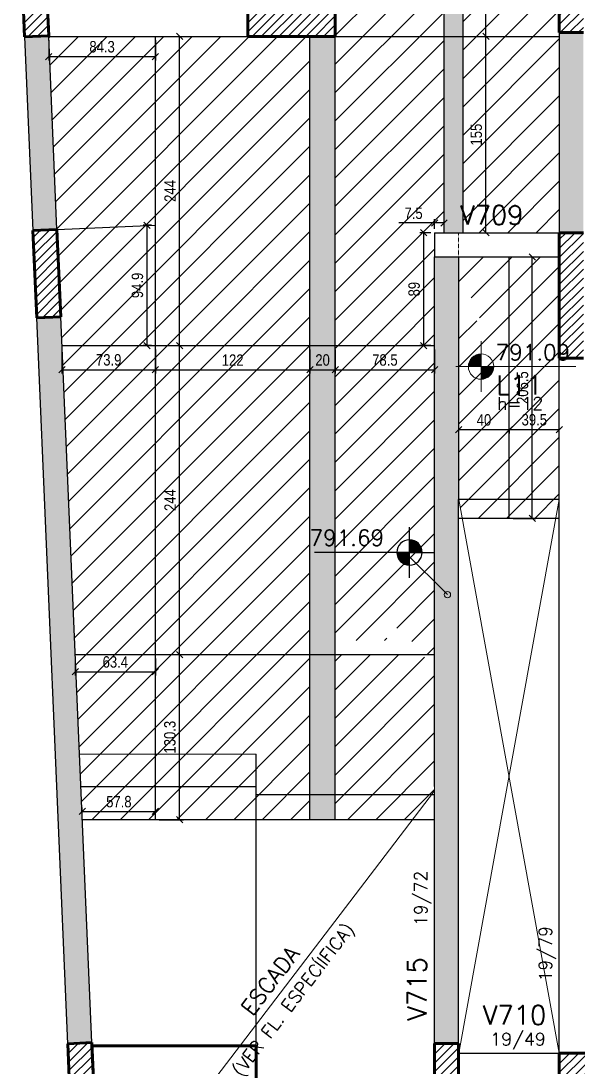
# Model space of a CAD drawing. Extents: x 8513 to 14085, y 7177 to 10799.
# Drawn here: x 9530 to 9970, y 8408 to 9234 of the extents above; entities that cross this region are included whole.
import ezdxf

# ---------------------------------------------------------------- set-up
doc = ezdxf.new("R2010")
doc.units = 0
doc.linetypes.add('FA_Tracejado', pattern=[0.25, 0.15, -0.1])
for name, color, linetype in [('COTA', 241, 'Continuous'), ('Painéis', 200, 'Continuous'), ('Vázio', 240, 'Continuous')]:
    doc.layers.add(name, color=color, linetype=linetype)
for name, color, linetype, lineweight in [('EST-LAJE', 7, 'Continuous', 30), ('EST-LAJE-CUT', 7, 'Continuous', 60), ('EST-LAJE-TEXT', 7, 'Continuous', 9), ('EST-PILAR', 7, 'Continuous', 9), ('EST-PILAR-CUT', 7, 'Continuous', 60), ('EST-SIMB-Spot Elevations', 7, 'Continuous', 9), ('EST-TEXT', 7, 'Continuous', 9), ('EST-VIGA', 7, 'Continuous', 30), ('EST-VIGA-TEXT', 7, 'Continuous', 9), ('Hachura', 253, 'Continuous', 9), ('REAPROVEITAMENTO', 7, 'Continuous', 9)]:
    doc.layers.add(name, color=color, linetype=linetype, lineweight=lineweight)
doc.layers.add('EST-LINHA', color=7, linetype='Continuous', lineweight=9, true_color=0x008000)
doc.styles.add('COTA TECNICA-50', font='techl___.ttf', dxfattribs={"height": 9})
doc.styles.add('RomanS_IV50', font='romans_IV50.ttf', dxfattribs={"height": 11.25})
doc.styles.add('RomanS_IV50_B', font='', dxfattribs={"height": 18.75})
doc.styles.add('RomanS_IV50_B_1', font='', dxfattribs={"height": 22.5})
doc.styles.add('RomanS_IV50_B_2', font='', dxfattribs={"height": 15})
doc.styles.get('RomanS_IV50_B').set_extended_font_data('RomanS_IV50', bold=True)
doc.styles.get('RomanS_IV50_B_1').set_extended_font_data('RomanS_IV50', bold=True)
doc.styles.get('RomanS_IV50_B_2').set_extended_font_data('RomanS_IV50', bold=True)
doc.dimstyles.new('PAINEL', dxfattribs={"dimtxt": 9, "dimasz": 5, "dimexe": 3, "dimexo": 3, "dimgap": 3, "dimtad": 1, "dimdec": 1, "dimzin": 12, "dimdsep": 46, "dimtxsty": 'COTA TECNICA-50', "dimblk": 'OBLIQUE', "dimcen": 0, "dimclrd": 4, "dimclre": 4, "dimclrt": 1, "dimadec": 1, "dimazin": 3, "dimtfac": 1, "dimtdec": 1, "dimtmove": 0, "dimatfit": 3, "dimldrblk": 'OBLIQUE', "dimfxl": 1, "dimtolj": 1, "dimtzin": 12, "dimarcsym": 0})
pattern_1 = [(45, (9955.3147, 9146.5247), (-3.535534, 3.535534), [])]
pattern_2 = [(45, (101.663, -162.136), (-11.22532, 11.22532), [])]

# ---------------------------------------------------------------- blocks, each defined once
blk = doc.blocks.new('Floors 22 - Floors 2-3291391-6º PAVIMENTO')
at = {"layer": 'EST-LAJE', "lineweight": 30}
for p, q in [((-239.5, -721.42), (-239.5, -491.2)), ((-369.25, -718.81), (-374.54, -595.42))]:
    blk.add_line(p, q, dxfattribs=at)
at = {"layer": 'EST-LAJE-CUT', "lineweight": 60}
for p, q in [((-366.58, -781.02), (-369.14, -721.42)), ((-369.14, -721.42), (-239.5, -721.42)), ((-239.5, -721.42), (-239.5, -781.02))]:
    blk.add_line(p, q, dxfattribs=at)
at = {"layer": 'EST-LINHA'}
blk.add_line((-379.01, -491.2), (-239.5, -491.2), dxfattribs=at)
blk = doc.blocks.new('Floors 5 - Floors 1-2877140-6º PAVIMENTO')
at = {"layer": 'EST-LAJE', "lineweight": 30}
blk.add_line((-239.5, -522.8), (-98.5, -522.8), dxfattribs=at)
at = {"layer": 'EST-LAJE', "linetype": 'FA_Tracejado', "lineweight": 20}
blk.add_line((-98.5, -777.91), (-239.5, -777.91), dxfattribs=at)
at = {"layer": 'EST-LINHA'}
for p, q in [((-98.5, -516.5), (-98.5, -519.28)), ((-98.5, -519.28), (-98.5, -522.8))]:
    blk.add_line(p, q, dxfattribs=at)
blk = doc.blocks.new('FA_Floor_TAG_SURVEY_R01 - NIV_TIT_H_TXT1__TXT2-2303193-6º PAVIMENTO')
at = {"layer": 'EST-LAJE-TEXT'}
h = blk.add_hatch(color=256, dxfattribs=at)
edge = h.paths.add_edge_path(flags=0)
edge.add_line((-0.28, 0.405), (-0.48, 0.405))
edge.add_arc((-0.28, 0.405), 0.2, 90, 180, ccw=False)
edge.add_line((-0.28, 0.605), (-0.28, 0.405))
h = blk.add_hatch(color=256, dxfattribs=at)
edge = h.paths.add_edge_path(flags=0)
edge.add_line((-0.28, 0.405), (-0.08, 0.405))
edge.add_arc((-0.28, 0.405), 0.2, -90, 0, ccw=False)
edge.add_line((-0.28, 0.205), (-0.28, 0.405))
for p, q in [((-0.28, 0.005), (-0.28, 0.805)), ((-0.28, 0.405), (-0.68, 0.405)), ((-0.28, 0.405), (1.22, 0.405))]:
    blk.add_line(p, q, dxfattribs=at)
blk.add_circle((-0.28, 0.405), 0.2, dxfattribs=at)
blk = doc.blocks.new('Spot Elevations - Nivel_Planta-2363176-6º PAVIMENTO')
at = {"layer": 'EST-SIMB-Spot Elevations'}
h = blk.add_hatch(color=256, dxfattribs=at)
edge = h.paths.add_edge_path(flags=0)
edge.add_line((0, 0), (-0.2, 0))
edge.add_arc((0, 0), 0.2, 90, 180, ccw=False)
edge.add_line((0, 0.2), (0, 0))
h = blk.add_hatch(color=256, dxfattribs=at)
edge = h.paths.add_edge_path(flags=0)
edge.add_line((0, 0), (0.2, 0))
edge.add_arc((0, 0), 0.2, 270, 360, ccw=False)
edge.add_line((0, -0.2), (0, 0))
at = {"layer": 'EST-SIMB-Spot Elevations', "lineweight": 30}
for p, q in [((0, -0.4), (0, 0.4)), ((0, 0), (-0.4, 0)), ((0, 0), (1.5, 0))]:
    blk.add_line(p, q, dxfattribs=at)
at = {"layer": 'EST-SIMB-Spot Elevations'}
for p, q in [((0, -0.2), (0, 0.2)), ((0, -0.15), (0, 0.15))]:
    blk.add_line(p, q, dxfattribs=at)
at = {"layer": 'EST-SIMB-Spot Elevations', "lineweight": 30}
blk.add_circle((0, 0), 0.2, dxfattribs=at)
blk = doc.blocks.new('_Oblique')
at = {"color": 0, "linetype": 'ByBlock', "lineweight": -2}
blk.add_line((-0.5, -0.5), (0.5, 0.5), dxfattribs=at)
blk = doc.blocks.new('*D599')
at = {"layer": 'COTA', "color": 4, "lineweight": -2, "transparency": 16777216}
for p, q in [((9552, 9219.02), (9552, 9203.12)), ((9636.31, 9219.02), (9636.31, 9203.12)), ((9552, 9206.12), (9636.31, 9206.12))]:
    blk.add_line(p, q, dxfattribs=at)
at = {"layer": 'Defpoints', "color": 0, "transparency": 16777216}
for p in [(9552, 9222.02), (9636.31, 9222.02), (9636.31, 9206.12)]:
    blk.add_point(p, dxfattribs=at)
at = {"layer": 'COTA', "color": 4, "lineweight": -2, "transparency": 16777216, "xscale": 5, "yscale": 5, "zscale": 5, "rotation": 180}
blk.add_blockref('_Oblique', (9552, 9206.12), dxfattribs=at)
at = {"layer": 'COTA', "color": 4, "lineweight": -2, "transparency": 16777216, "xscale": 5, "yscale": 5, "zscale": 5}
blk.add_blockref('_Oblique', (9636.31, 9206.12), dxfattribs=at)
at = {"layer": 'COTA', "color": 1, "transparency": 16777216, "insert": (9594.16, 9213.84), "char_height": 9, "attachment_point": 5, "style": 'COTA TECNICA-50'}
blk.add_mtext('\\A1;84.3', dxfattribs=at)
blk = doc.blocks.new('*D600')
at = {"layer": 'COTA', "color": 4, "lineweight": -2, "transparency": 16777216}
for p, q in [((9639.31, 8734.02), (9658.43, 8734.02)), ((9655.43, 8603.72), (9655.43, 8734.02)), ((9639.31, 8603.72), (9658.43, 8603.72))]:
    blk.add_line(p, q, dxfattribs=at)
at = {"layer": 'Defpoints', "color": 0, "transparency": 16777216}
for p in [(9636.31, 8734.02), (9655.43, 8734.02), (9636.31, 8603.72)]:
    blk.add_point(p, dxfattribs=at)
at = {"layer": 'COTA', "color": 4, "lineweight": -2, "transparency": 16777216, "xscale": 5, "yscale": 5, "zscale": 5}
for p, rotation in [((9655.43, 8734.02), 90), ((9655.43, 8603.72), 270)]:
    blk.add_blockref('_Oblique', p, dxfattribs=dict(at, rotation=rotation))
at = {"layer": 'COTA', "color": 1, "transparency": 16777216, "insert": (9647.73, 8668.87), "char_height": 9, "attachment_point": 5, "rotation": 90, "style": 'COTA TECNICA-50'}
blk.add_mtext('\\A1;130.3', dxfattribs=at)
blk = doc.blocks.new('*D601')
at = {"layer": 'COTA', "color": 4, "lineweight": -2, "transparency": 16777216}
for p, q in [((9639.31, 8978.02), (9658.43, 8978.02)), ((9655.43, 8734.02), (9655.43, 8978.02)), ((9622.99, 8734.02), (9658.43, 8734.02))]:
    blk.add_line(p, q, dxfattribs=at)
at = {"layer": 'Defpoints', "color": 0, "transparency": 16777216}
for p in [(9636.31, 8978.02), (9655.43, 8978.02), (9619.99, 8734.02)]:
    blk.add_point(p, dxfattribs=at)
at = {"layer": 'COTA', "color": 4, "lineweight": -2, "transparency": 16777216, "xscale": 5, "yscale": 5, "zscale": 5}
for p, rotation in [((9655.43, 8978.02), 90), ((9655.43, 8734.02), 270)]:
    blk.add_blockref('_Oblique', p, dxfattribs=dict(at, rotation=rotation))
at = {"layer": 'COTA', "color": 1, "transparency": 16777216, "insert": (9647.86, 8856.02), "char_height": 9, "attachment_point": 5, "rotation": 90, "style": 'COTA TECNICA-50'}
blk.add_mtext('\\A1;244', dxfattribs=at)
blk = doc.blocks.new('*D602')
at = {"layer": 'COTA', "color": 4, "lineweight": -2, "transparency": 16777216}
for p, q in [((9639.31, 9222.02), (9658.43, 9222.02)), ((9655.43, 8978.02), (9655.43, 9222.02)), ((9639.31, 8978.02), (9658.43, 8978.02))]:
    blk.add_line(p, q, dxfattribs=at)
at = {"layer": 'Defpoints', "color": 0, "transparency": 16777216}
for p in [(9636.31, 9222.02), (9655.43, 9222.02), (9636.31, 8978.02)]:
    blk.add_point(p, dxfattribs=at)
at = {"layer": 'COTA', "color": 4, "lineweight": -2, "transparency": 16777216, "xscale": 5, "yscale": 5, "zscale": 5}
for p, rotation in [((9655.43, 9222.02), 90), ((9655.43, 8978.02), 270)]:
    blk.add_blockref('_Oblique', p, dxfattribs=dict(at, rotation=rotation))
at = {"layer": 'COTA', "color": 1, "transparency": 16777216, "insert": (9647.86, 9100.02), "char_height": 9, "attachment_point": 5, "rotation": 90, "style": 'COTA TECNICA-50'}
blk.add_mtext('\\A1;244', dxfattribs=at)
blk = doc.blocks.new('*D603')
at = {"layer": 'COTA', "color": 4, "lineweight": -2, "transparency": 16777216}
for p, q in [((9562.46, 8975.02), (9562.46, 8955.95)), ((9636.31, 8975.02), (9636.31, 8955.95)), ((9562.46, 8958.95), (9636.31, 8958.95))]:
    blk.add_line(p, q, dxfattribs=at)
at = {"layer": 'Defpoints', "color": 0, "transparency": 16777216}
for p in [(9562.46, 8978.02), (9636.31, 8978.02), (9636.31, 8958.95)]:
    blk.add_point(p, dxfattribs=at)
at = {"layer": 'COTA', "color": 4, "lineweight": -2, "transparency": 16777216, "xscale": 5, "yscale": 5, "zscale": 5, "rotation": 180}
blk.add_blockref('_Oblique', (9562.46, 8958.95), dxfattribs=at)
at = {"layer": 'COTA', "color": 4, "lineweight": -2, "transparency": 16777216, "xscale": 5, "yscale": 5, "zscale": 5}
blk.add_blockref('_Oblique', (9636.31, 8958.95), dxfattribs=at)
at = {"layer": 'COTA', "color": 1, "transparency": 16777216, "insert": (9599.39, 8966.68), "char_height": 9, "attachment_point": 5, "style": 'COTA TECNICA-50'}
blk.add_mtext('\\A1;73.9', dxfattribs=at)
blk = doc.blocks.new('*D604')
at = {"layer": 'COTA', "color": 4, "lineweight": -2, "transparency": 16777216}
for p, q in [((9636.31, 8975.02), (9636.31, 8955.95)), ((9758.31, 8975.02), (9758.31, 8955.95)), ((9636.31, 8958.95), (9758.31, 8958.95))]:
    blk.add_line(p, q, dxfattribs=at)
at = {"layer": 'Defpoints', "color": 0, "transparency": 16777216}
for p in [(9636.31, 8978.02), (9758.31, 8978.02), (9758.31, 8958.95)]:
    blk.add_point(p, dxfattribs=at)
at = {"layer": 'COTA', "color": 4, "lineweight": -2, "transparency": 16777216, "xscale": 5, "yscale": 5, "zscale": 5, "rotation": 180}
blk.add_blockref('_Oblique', (9636.31, 8958.95), dxfattribs=at)
at = {"layer": 'COTA', "color": 4, "lineweight": -2, "transparency": 16777216, "xscale": 5, "yscale": 5, "zscale": 5}
blk.add_blockref('_Oblique', (9758.31, 8958.95), dxfattribs=at)
at = {"layer": 'COTA', "color": 1, "transparency": 16777216, "insert": (9697.31, 8966.51), "char_height": 9, "attachment_point": 5, "style": 'COTA TECNICA-50'}
blk.add_mtext('\\A1;122', dxfattribs=at)
blk = doc.blocks.new('*D605')
at = {"layer": 'COTA', "color": 4, "lineweight": -2, "transparency": 16777216}
for p, q in [((9778.31, 8975.02), (9778.31, 8955.95)), ((9856.81, 8975.02), (9856.81, 8955.95)), ((9778.31, 8958.95), (9856.81, 8958.95))]:
    blk.add_line(p, q, dxfattribs=at)
at = {"layer": 'Defpoints', "color": 0, "transparency": 16777216}
for p in [(9778.31, 8978.02), (9856.81, 8978.02), (9856.81, 8958.95)]:
    blk.add_point(p, dxfattribs=at)
at = {"layer": 'COTA', "color": 4, "lineweight": -2, "transparency": 16777216, "xscale": 5, "yscale": 5, "zscale": 5, "rotation": 180}
blk.add_blockref('_Oblique', (9778.31, 8958.95), dxfattribs=at)
at = {"layer": 'COTA', "color": 4, "lineweight": -2, "transparency": 16777216, "xscale": 5, "yscale": 5, "zscale": 5}
blk.add_blockref('_Oblique', (9856.81, 8958.95), dxfattribs=at)
at = {"layer": 'COTA', "color": 1, "transparency": 16777216, "insert": (9817.56, 8966.57), "char_height": 9, "attachment_point": 5, "style": 'COTA TECNICA-50'}
blk.add_mtext('\\A1;78.5', dxfattribs=at)
blk = doc.blocks.new('*D606')
at = {"layer": 'COTA', "color": 4, "lineweight": -2, "transparency": 16777216}
for p, q in [((9882.31, 9222.02), (9900.34, 9222.02)), ((9897.34, 9067.02), (9897.34, 9222.02)), ((9882.31, 9067.02), (9900.34, 9067.02))]:
    blk.add_line(p, q, dxfattribs=at)
at = {"layer": 'Defpoints', "color": 0, "transparency": 16777216}
for p in [(9879.31, 9222.02), (9897.34, 9222.02), (9879.31, 9067.02)]:
    blk.add_point(p, dxfattribs=at)
at = {"layer": 'COTA', "color": 4, "lineweight": -2, "transparency": 16777216, "xscale": 5, "yscale": 5, "zscale": 5}
for p, rotation in [((9897.34, 9222.02), 90), ((9897.34, 9067.02), 270)]:
    blk.add_blockref('_Oblique', p, dxfattribs=dict(at, rotation=rotation))
at = {"layer": 'COTA', "color": 1, "transparency": 16777216, "insert": (9889.74, 9144.52), "char_height": 9, "attachment_point": 5, "rotation": 90, "style": 'COTA TECNICA-50'}
blk.add_mtext('\\A1;155', dxfattribs=at)
blk = doc.blocks.new('*D607')
at = {"layer": 'COTA', "color": 4, "lineweight": -2, "transparency": 16777216}
for p, q in [((9897.34, 9222.02), (9897.34, 9438.02)), ((9882.31, 9222.02), (9900.34, 9222.02))]:
    blk.add_line(p, q, dxfattribs=at)
at = {"layer": 'Defpoints', "color": 0, "transparency": 16777216}
for p in [(9897.34, 9438.02), (9897.34, 9438.02), (9879.31, 9222.02)]:
    blk.add_point(p, dxfattribs=at)
at = {"layer": 'COTA', "color": 4, "lineweight": -2, "transparency": 16777216, "xscale": 5, "yscale": 5, "zscale": 5}
for p, rotation in [((9897.34, 9438.02), 90), ((9897.34, 9222.02), 270)]:
    blk.add_blockref('_Oblique', p, dxfattribs=dict(at, rotation=rotation))
at = {"layer": 'COTA', "color": 1, "transparency": 16777216, "insert": (9889.75, 9330.02), "char_height": 9, "attachment_point": 5, "rotation": 90, "style": 'COTA TECNICA-50'}
blk.add_mtext('\\A1;216', dxfattribs=at)
blk = doc.blocks.new('*D608')
at = {"layer": 'COTA', "color": 4, "lineweight": -2, "transparency": 16777216}
for p, q in [((9633.31, 9072.95), (9626.68, 9072.95)), ((9629.68, 8978.02), (9629.68, 9072.95)), ((9633.31, 8978.02), (9626.68, 8978.02))]:
    blk.add_line(p, q, dxfattribs=at)
at = {"layer": 'Defpoints', "color": 0, "transparency": 16777216}
for p in [(9629.68, 9072.95), (9636.31, 9072.95), (9636.31, 8978.02)]:
    blk.add_point(p, dxfattribs=at)
at = {"layer": 'COTA', "color": 4, "lineweight": -2, "transparency": 16777216, "xscale": 5, "yscale": 5, "zscale": 5}
for p, rotation in [((9629.68, 9072.95), 90), ((9629.68, 8978.02), 270)]:
    blk.add_blockref('_Oblique', p, dxfattribs=dict(at, rotation=rotation))
at = {"layer": 'COTA', "color": 1, "transparency": 16777216, "insert": (9622.09, 9025.49), "char_height": 9, "attachment_point": 5, "rotation": 90, "style": 'COTA TECNICA-50'}
blk.add_mtext('\\A1;94.9', dxfattribs=at)
blk = doc.blocks.new('*D612')
at = {"layer": 'COTA', "color": 4, "lineweight": -2, "transparency": 16777216}
for p, q in [((9572.93, 8731.02), (9572.93, 8717.5)), ((9636.31, 8731.02), (9636.31, 8717.5)), ((9572.93, 8720.5), (9636.31, 8720.5))]:
    blk.add_line(p, q, dxfattribs=at)
at = {"layer": 'Defpoints', "color": 0, "transparency": 16777216}
for p in [(9572.93, 8734.02), (9636.31, 8734.02), (9636.31, 8720.5)]:
    blk.add_point(p, dxfattribs=at)
at = {"layer": 'COTA', "color": 4, "lineweight": -2, "transparency": 16777216, "xscale": 5, "yscale": 5, "zscale": 5, "rotation": 180}
blk.add_blockref('_Oblique', (9572.93, 8720.5), dxfattribs=at)
at = {"layer": 'COTA', "color": 4, "lineweight": -2, "transparency": 16777216, "xscale": 5, "yscale": 5, "zscale": 5}
blk.add_blockref('_Oblique', (9636.31, 8720.5), dxfattribs=at)
at = {"layer": 'COTA', "color": 1, "transparency": 16777216, "insert": (9604.62, 8728.2), "char_height": 9, "attachment_point": 5, "style": 'COTA TECNICA-50'}
blk.add_mtext('\\A1;63.4', dxfattribs=at)
blk = doc.blocks.new('*D613')
at = {"layer": 'COTA', "color": 4, "lineweight": -2, "transparency": 16777216}
for p, q in [((9578.52, 8606.72), (9578.52, 8613.29)), ((9578.52, 8610.29), (9636.31, 8610.29)), ((9636.31, 8606.72), (9636.31, 8613.29))]:
    blk.add_line(p, q, dxfattribs=at)
at = {"layer": 'Defpoints', "color": 0, "transparency": 16777216}
for p in [(9636.31, 8610.29), (9578.52, 8603.72), (9636.31, 8603.72)]:
    blk.add_point(p, dxfattribs=at)
at = {"layer": 'COTA', "color": 4, "lineweight": -2, "transparency": 16777216, "xscale": 5, "yscale": 5, "zscale": 5, "rotation": 180}
blk.add_blockref('_Oblique', (9578.52, 8610.29), dxfattribs=at)
at = {"layer": 'COTA', "color": 4, "lineweight": -2, "transparency": 16777216, "xscale": 5, "yscale": 5, "zscale": 5}
blk.add_blockref('_Oblique', (9636.31, 8610.29), dxfattribs=at)
at = {"layer": 'COTA', "color": 1, "transparency": 16777216, "insert": (9607.42, 8617.91), "char_height": 9, "attachment_point": 5, "style": 'COTA TECNICA-50'}
blk.add_mtext('\\A1;57.8', dxfattribs=at)
blk = doc.blocks.new('*D614')
at = {"layer": 'COTA', "color": 4, "lineweight": -2, "transparency": 16777216}
for p, q in [((9856.81, 9070.02), (9856.81, 9077.78)), ((9864.31, 9070.02), (9864.31, 9077.78)), ((9856.81, 9074.78), (9828.58, 9074.78)), ((9864.31, 9074.78), (9856.81, 9074.78))]:
    blk.add_line(p, q, dxfattribs=at)
at = {"layer": 'Defpoints', "color": 0, "transparency": 16777216}
for p in [(9856.81, 9074.78), (9856.81, 9067.02), (9864.31, 9067.02)]:
    blk.add_point(p, dxfattribs=at)
at = {"layer": 'COTA', "color": 4, "lineweight": -2, "transparency": 16777216, "xscale": 5, "yscale": 5, "zscale": 5, "rotation": 180}
blk.add_blockref('_Oblique', (9856.81, 9074.78), dxfattribs=at)
at = {"layer": 'COTA', "color": 4, "lineweight": -2, "transparency": 16777216, "xscale": 5, "yscale": 5, "zscale": 5}
blk.add_blockref('_Oblique', (9864.31, 9074.78), dxfattribs=at)
at = {"layer": 'COTA', "color": 1, "transparency": 16777216, "insert": (9840.2, 9082.38), "char_height": 9, "attachment_point": 5, "style": 'COTA TECNICA-50'}
blk.add_mtext('\\A1;7.5', dxfattribs=at)
blk = doc.blocks.new('*D615')
at = {"layer": 'COTA', "color": 4, "lineweight": -2, "transparency": 16777216}
for p, q in [((9853.81, 9067.02), (9845.25, 9067.02)), ((9848.25, 8978.02), (9848.25, 9067.02)), ((9853.81, 8978.02), (9845.25, 8978.02))]:
    blk.add_line(p, q, dxfattribs=at)
at = {"layer": 'Defpoints', "color": 0, "transparency": 16777216}
for p in [(9848.25, 9067.02), (9856.81, 9067.02), (9856.81, 8978.02)]:
    blk.add_point(p, dxfattribs=at)
at = {"layer": 'COTA', "color": 4, "lineweight": -2, "transparency": 16777216, "xscale": 5, "yscale": 5, "zscale": 5}
for p, rotation in [((9848.25, 9067.02), 90), ((9848.25, 8978.02), 270)]:
    blk.add_blockref('_Oblique', p, dxfattribs=dict(at, rotation=rotation))
at = {"layer": 'COTA', "color": 1, "transparency": 16777216, "insert": (9840.66, 9022.52), "char_height": 9, "attachment_point": 5, "rotation": 90, "style": 'COTA TECNICA-50'}
blk.add_mtext('\\A1;89', dxfattribs=at)
blk = doc.blocks.new('*D616')
at = {"layer": 'COTA', "color": 4, "lineweight": -2, "transparency": 16777216}
for p, q in [((9758.31, 8975.02), (9758.31, 8955.95)), ((9778.31, 8975.02), (9778.31, 8955.95)), ((9758.31, 8958.95), (9778.31, 8958.95))]:
    blk.add_line(p, q, dxfattribs=at)
at = {"layer": 'Defpoints', "color": 0, "transparency": 16777216}
for p in [(9758.31, 8978.02), (9778.31, 8978.02), (9778.31, 8958.95)]:
    blk.add_point(p, dxfattribs=at)
at = {"layer": 'COTA', "color": 4, "lineweight": -2, "transparency": 16777216, "xscale": 5, "yscale": 5, "zscale": 5, "rotation": 180}
blk.add_blockref('_Oblique', (9758.31, 8958.95), dxfattribs=at)
at = {"layer": 'COTA', "color": 4, "lineweight": -2, "transparency": 16777216, "xscale": 5, "yscale": 5, "zscale": 5}
blk.add_blockref('_Oblique', (9778.31, 8958.95), dxfattribs=at)
at = {"layer": 'COTA', "color": 1, "transparency": 16777216, "insert": (9768.31, 8966.55), "char_height": 9, "attachment_point": 5, "style": 'COTA TECNICA-50'}
blk.add_mtext('\\A1;20', dxfattribs=at)
blk = doc.blocks.new('*D618')
at = {"layer": 'COTA', "color": 4, "lineweight": -2, "transparency": 16777216}
for p, q in [((9918.81, 9048.02), (9936.88, 9048.02)), ((9933.88, 8841.52), (9933.88, 9048.02)), ((9918.81, 8841.52), (9936.88, 8841.52))]:
    blk.add_line(p, q, dxfattribs=at)
at = {"layer": 'Defpoints', "color": 0, "transparency": 16777216}
for p in [(9915.81, 9048.02), (9933.88, 9048.02), (9915.81, 8841.52)]:
    blk.add_point(p, dxfattribs=at)
at = {"layer": 'COTA', "color": 4, "lineweight": -2, "transparency": 16777216, "xscale": 5, "yscale": 5, "zscale": 5}
for p, rotation in [((9933.88, 9048.02), 90), ((9933.88, 8841.52), 270)]:
    blk.add_blockref('_Oblique', p, dxfattribs=dict(at, rotation=rotation))
at = {"layer": 'COTA', "color": 1, "transparency": 16777216, "insert": (9926.28, 8944.77), "char_height": 9, "attachment_point": 5, "rotation": 90, "style": 'COTA TECNICA-50'}
blk.add_mtext('\\A1;206.5', dxfattribs=at)
blk = doc.blocks.new('*D617')
at = {"layer": 'COTA', "color": 4, "lineweight": -2, "transparency": 16777216}
for p, q in [((9875.81, 8911.68), (9915.81, 8911.68)), ((9875.81, 8911.24), (9875.81, 8908.68)), ((9915.81, 8911.24), (9915.81, 8908.68))]:
    blk.add_line(p, q, dxfattribs=at)
at = {"layer": 'Defpoints', "color": 0, "transparency": 16777216}
for p in [(9875.81, 8914.24), (9915.81, 8914.24), (9915.81, 8911.68)]:
    blk.add_point(p, dxfattribs=at)
at = {"layer": 'COTA', "color": 4, "lineweight": -2, "transparency": 16777216, "xscale": 5, "yscale": 5, "zscale": 5, "rotation": 180}
blk.add_blockref('_Oblique', (9875.81, 8911.68), dxfattribs=at)
at = {"layer": 'COTA', "color": 4, "lineweight": -2, "transparency": 16777216, "xscale": 5, "yscale": 5, "zscale": 5}
blk.add_blockref('_Oblique', (9915.81, 8911.68), dxfattribs=at)
at = {"layer": 'COTA', "color": 1, "transparency": 16777216, "insert": (9895.81, 8919.27), "char_height": 9, "attachment_point": 5, "style": 'COTA TECNICA-50'}
blk.add_mtext('\\A1;40', dxfattribs=at)
blk = doc.blocks.new('*D619')
at = {"layer": 'COTA', "color": 4, "lineweight": -2, "transparency": 16777216}
for p, q in [((9915.81, 8911.68), (9955.31, 8911.68)), ((9915.81, 8911.24), (9915.81, 8908.68))]:
    blk.add_line(p, q, dxfattribs=at)
at = {"layer": 'Defpoints', "color": 0, "transparency": 16777216}
for p in [(9915.81, 8914.24), (9955.31, 8911.68), (9955.31, 8911.68)]:
    blk.add_point(p, dxfattribs=at)
at = {"layer": 'COTA', "color": 4, "lineweight": -2, "transparency": 16777216, "xscale": 5, "yscale": 5, "zscale": 5, "rotation": 180}
blk.add_blockref('_Oblique', (9915.81, 8911.68), dxfattribs=at)
at = {"layer": 'COTA', "color": 4, "lineweight": -2, "transparency": 16777216, "xscale": 5, "yscale": 5, "zscale": 5}
blk.add_blockref('_Oblique', (9955.31, 8911.68), dxfattribs=at)
at = {"layer": 'COTA', "color": 1, "transparency": 16777216, "insert": (9935.56, 8919.4), "char_height": 9, "attachment_point": 5, "style": 'COTA TECNICA-50'}
blk.add_mtext('\\A1;39.5', dxfattribs=at)

msp = doc.modelspace()

# ---------------------------------------------------------------- hatches: boundary and pattern name
at = {"layer": 'EST-PILAR'}
h = msp.add_hatch(dxfattribs=at)
h.set_pattern_fill('FP_1', color=5, style=0, pattern_type=2)
h.set_pattern_definition(pattern_1)
h.paths.add_polyline_path([(9974.31, 9225.02), (9974.31, 9324.02), (9955.31, 9324.02), (9955.31, 9225.02)], flags=0)
h = msp.add_hatch(dxfattribs=at)
h.set_pattern_fill('FP_1', color=5, style=0, pattern_type=2)
h.set_pattern_definition(pattern_1)
h.paths.add_polyline_path([(9533, 9221.67), (9551.98, 9222.48), (9549.02, 9291.42), (9530.04, 9290.6)], flags=0)
h = msp.add_hatch(dxfattribs=at)
h.set_pattern_fill('FP_1', color=5, style=0, pattern_type=2)
h.set_pattern_definition(pattern_1)
h.paths.add_polyline_path([(9778.31, 9222.02), (9778.31, 9241.02), (9709.31, 9241.02), (9709.31, 9222.02)], flags=0)
h = msp.add_hatch(dxfattribs=at)
h.set_pattern_fill('FP_1', color=5, style=0, pattern_type=2)
h.set_pattern_definition(pattern_1)
h.paths.add_polyline_path([(9542.51, 8999.87), (9561.49, 9000.68), (9558.54, 9069.62), (9539.55, 9068.81)], flags=0)
h = msp.add_hatch(dxfattribs=at)
h.set_pattern_fill('FP_1', color=5, style=0, pattern_type=2)
h.set_pattern_definition(pattern_1)
h.paths.add_polyline_path([(9974.31, 8968.02), (9974.31, 9067.02), (9955.31, 9067.02), (9955.31, 8968.02)], flags=0)
h = msp.add_hatch(dxfattribs=at)
h.set_pattern_fill('FP_1', color=5, style=0, pattern_type=2)
h.set_pattern_definition(pattern_1)
h.paths.add_polyline_path([(9570.04, 8357.96), (9589.02, 8358.77), (9586.07, 8427.71), (9567.08, 8426.9)], flags=0)
h = msp.add_hatch(dxfattribs=at)
h.set_pattern_fill('FP_1', color=5, style=0, pattern_type=2)
h.set_pattern_definition(pattern_1)
h.paths.add_polyline_path([(9856.81, 8358.02), (9875.81, 8358.02), (9875.81, 8427.02), (9856.81, 8427.02), (9856.81, 8365.5)], flags=0)
h = msp.add_hatch(dxfattribs=at)
h.set_pattern_fill('FP_1', color=5, style=0, pattern_type=2)
h.set_pattern_definition(pattern_1)
h.paths.add_polyline_path([(9989.31, 8365.52), (9989.31, 8419.52), (9955.31, 8419.52), (9955.31, 8365.52)], flags=0)
at = {"layer": 'EST-VIGA', "true_color": 0xe1e1e1}
for points in [[(9539.55, 9068.81), (9558.54, 9069.62), (9551.98, 9222.02), (9551.19, 9222.02), (9551.19, 9222.45), (9533, 9221.67), (9537, 9128.37)], [(9856.81, 8427.02), (9875.81, 8427.02), (9875.81, 9048.02), (9856.81, 9048.02), (9856.81, 8623.72)], [(9567.08, 8426.9), (9586.07, 8427.71), (9561.49, 9000.68), (9542.51, 8999.87), (9567.05, 8427.71)]]:
    msp.add_hatch(color=254, dxfattribs=at).paths.add_polyline_path(points, flags=0)
at = {"layer": 'Hachura'}
h = msp.add_hatch(color=256, dxfattribs=at)
h.dxf.hatch_style = 1
h.paths.add_polyline_path([(9879.31, 9926.02), (9864.31, 9926.02), (9864.31, 9682.02), (9879.31, 9682.02)])
h.paths.add_polyline_path([(9864.31, 9438.02), (9879.31, 9438.02), (9879.31, 9682.02), (9864.31, 9682.02)])
h.paths.add_polyline_path([(9879.31, 9438.02), (9864.31, 9438.02), (9864.31, 9222.02), (9879.31, 9222.02)])
h.paths.add_polyline_path([(9864.31, 9067.02), (9879.31, 9067.02), (9879.31, 9222.02), (9864.31, 9222.02)])
h = msp.add_hatch(color=256, dxfattribs=at)
h.dxf.hatch_style = 1
h.paths.add_polyline_path([(9955.31, 9067.02), (9974.31, 9067.02), (9974.31, 9225.02), (9955.31, 9225.02)])
h = msp.add_hatch(color=256, dxfattribs=at)
h.dxf.hatch_style = 1
h.paths.add_polyline_path([(9778.31, 9222.02), (9758.31, 9222.02), (9758.31, 8978.02), (9778.31, 8978.02)])
h.paths.add_polyline_path([(9778.31, 8920.09), (9758.31, 8920.09), (9758.31, 8745.21), (9778.31, 8745.21)])
h.paths.add_polyline_path([(9758.31, 8920.09), (9778.31, 8920.09), (9778.31, 8978.02), (9758.31, 8978.02)])
h.paths.add_polyline_path([(9758.31, 8603.72), (9778.31, 8603.72), (9778.31, 8734.02), (9758.31, 8734.02)])
h.paths.add_polyline_path([(9778.31, 8734.02), (9778.31, 8745.21), (9758.31, 8745.21), (9758.31, 8734.02)])
at = {"layer": 'REAPROVEITAMENTO'}
h = msp.add_hatch(dxfattribs=at)
h.set_pattern_fill('ANSI31', color=251, scale=5, style=0)
h.set_pattern_definition(pattern_2)
h.paths.add_polyline_path([(9955.31, 9872.52), (9955.31, 9926.02), (9879.31, 9926.02), (9879.31, 9682.02), (9955.31, 9682.02)])
h.paths.add_polyline_path([(9778.31, 9682.02), (9864.31, 9682.02), (9864.31, 9926.02), (9778.31, 9926.02), (9778.31, 9921.02)])
h.paths.add_polyline_path([(9778.31, 9438.02), (9864.31, 9438.02), (9864.31, 9682.02), (9778.31, 9682.02)])
h.paths.add_polyline_path([(9879.31, 9438.02), (9955.31, 9438.02), (9955.31, 9682.02), (9879.31, 9682.02)])
h.paths.add_polyline_path([(9955.31, 9324.02), (9955.31, 9438.02), (9879.31, 9438.02), (9879.31, 9222.02), (9955.31, 9222.02), (9955.31, 9225.02)])
h.paths.add_polyline_path([(9864.31, 9438.02), (9778.31, 9438.02), (9778.31, 9241.02), (9778.31, 9222.02), (9864.31, 9222.02)])
h.paths.add_polyline_path([(9955.31, 9222.02), (9879.31, 9222.02), (9879.31, 9067.02), (9955.31, 9067.02)])
h.paths.add_polyline_path([(9864.31, 9222.02), (9778.31, 9222.02), (9778.31, 8978.02), (9856.81, 8978.02), (9856.81, 9048.02), (9856.81, 9067.02), (9864.31, 9067.02)])
h.paths.add_polyline_path([(9758.31, 9222.02), (9709.31, 9222.02), (9636.31, 9222.02), (9636.31, 8978.02), (9758.31, 8978.02)])
h.paths.add_polyline_path([(9636.31, 9222.02), (9552, 9222.02), (9558.54, 9069.62), (9636.31, 9072.95)])
h.paths.add_polyline_path([(9558.54, 9069.62), (9561.49, 9000.68), (9562.46, 8978.02), (9636.31, 8978.02), (9636.31, 9072.95)])
h = msp.add_hatch(dxfattribs=at)
h.set_pattern_fill('ANSI31', color=251, scale=5, style=0)
h.set_pattern_definition([(45, (101.663, -162.136), (-11.22532, 11.22532), [])])
h.paths.add_polyline_path([(9915.81, 8841.52), (9915.81, 8856.52), (9875.81, 8856.52), (9878.54, 8841.52)])
h.paths.add_polyline_path([(9915.81, 8856.52), (9915.81, 8841.52), (9952.59, 8841.52), (9955.31, 8856.52)])
h.paths.add_polyline_path([(9915.81, 8856.52), (9955.31, 8856.52), (9955.31, 8968.02), (9955.31, 9005.78), (9915.81, 9005.78)])
h.paths.add_polyline_path([(9875.81, 8856.52), (9915.81, 8856.52), (9915.81, 9005.78), (9894.24, 9005.78, -0.749376), (9875.81, 9000.39)])
h.paths.add_polyline_path([(9894.24, 9005.78), (9915.81, 9005.78), (9915.81, 9048.02), (9875.81, 9048.02), (9875.81, 9011.17, -0.749376)])
h.paths.add_polyline_path([(9915.81, 9048.02), (9915.81, 9005.78), (9955.31, 9005.78), (9955.31, 9048.02)])
h = msp.add_hatch(dxfattribs=at)
h.set_pattern_fill('ANSI31', color=251, scale=5, style=0)
h.set_pattern_definition(pattern_2)
h.paths.add_polyline_path([(9636.31, 8978.02), (9562.46, 8978.02), (9572.93, 8734.02), (9636.31, 8734.02)])
h.paths.add_polyline_path([(9636.31, 8734.02), (9758.31, 8734.02), (9758.31, 8978.02), (9636.31, 8978.02)])
h.paths.add_polyline_path([(9856.81, 8978.02), (9778.31, 8978.02), (9778.31, 8745.21), (9818.91, 8745.21, -1), (9838.91, 8745.21, -0.16943), (9836.74, 8738.99), (9845.34, 8734.02), (9856.81, 8734.02)])
h.paths.add_polyline_path([(9854.67, 8623.72), (9856.81, 8626.52), (9856.81, 8630.02), (9856.81, 8727.4), (9845.34, 8734.02), (9778.31, 8734.02), (9778.31, 8623.72)])
h.paths.add_polyline_path([(9778.31, 8623.72), (9778.31, 8603.72), (9839.39, 8603.72), (9854.67, 8623.72)])
h.paths.add_polyline_path([(9715.81, 8623.72), (9715.81, 8603.72), (9758.31, 8603.72), (9758.31, 8623.72)])
h.paths.add_polyline_path([(9758.31, 8734.02), (9636.31, 8734.02), (9636.31, 8655.33), (9715.81, 8655.33), (9715.81, 8623.72), (9758.31, 8623.72)])
h.paths.add_polyline_path([(9715.81, 8630.02), (9715.81, 8655.33), (9636.31, 8655.33), (9636.31, 8630.02)], flags=17)
h.paths.add_polyline_path([(9715.81, 8603.72), (9715.81, 8630.02), (9636.31, 8630.02), (9636.31, 8603.72)])
h.paths.add_polyline_path([(9577.39, 8630.02), (9578.52, 8603.72), (9636.31, 8603.72), (9636.31, 8630.02)])
h.paths.add_polyline_path([(9636.31, 8630.02), (9636.31, 8655.33), (9576.3, 8655.33), (9577.39, 8630.02)])
h.paths.add_polyline_path([(9636.31, 8734.02), (9572.93, 8734.02), (9576.3, 8655.33), (9636.31, 8655.33)])

# ---------------------------------------------------------------- linework, layer by layer
at = {"layer": 'EST-LAJE', "lineweight": 30}
msp.add_line((9955.31, 8856.52), (9875.81, 8856.52), dxfattribs=at)
at = {"layer": 'EST-PILAR-CUT', "color": 5, "lineweight": 60}
for p, q in [((9955.31, 9225.02), (9955.31, 9324.02)), ((9549.02, 9291.42), (9551.98, 9222.48)), ((9533, 9221.67), (9530.04, 9290.6)), ((9709.31, 9222.02), (9709.31, 9241.02)), ((9778.31, 9241.02), (9778.31, 9222.02)), ((9974.31, 9225.02), (9955.31, 9225.02)), ((9551.98, 9222.48), (9533, 9221.67)), ((9778.31, 9222.02), (9709.31, 9222.02)), ((9539.55, 9068.81), (9558.54, 9069.62)), ((9542.51, 8999.87), (9539.55, 9068.81)), ((9558.54, 9069.62), (9561.49, 9000.68)), ((9955.31, 8968.02), (9955.31, 9067.02)), ((9955.31, 9067.02), (9974.31, 9067.02)), ((9561.49, 9000.68), (9542.51, 8999.87)), ((9955.31, 8968.02), (9974.31, 8968.02)), ((9567.08, 8426.9), (9586.07, 8427.71)), ((9570.04, 8357.96), (9567.08, 8426.9)), ((9586.07, 8427.71), (9588.73, 8365.5)), ((9856.81, 8365.5), (9856.81, 8427.02)), ((9856.81, 8427.02), (9875.81, 8427.02)), ((9875.81, 8427.02), (9875.81, 8358.02)), ((9955.31, 8365.52), (9955.31, 8419.52)), ((9955.31, 8419.52), (9989.31, 8419.52))]:
    msp.add_line(p, q, dxfattribs=at)
at = {"layer": 'EST-SIMB-Spot Elevations'}
for p, q in [((9833.67, 8814.69), (9836.95, 8814.69)), ((9866.95, 8781.41), (9833.67, 8814.69))]:
    msp.add_line(p, q, dxfattribs=at)
msp.add_circle((9866.95, 8781.41), 2.5, dxfattribs=at)
at = {"layer": 'EST-VIGA', "color": 3, "lineweight": 30}
for p, q in [((9533, 9221.67), (9539.55, 9068.81)), ((9552, 9222.02), (9709.31, 9222.02)), ((9558.54, 9069.62), (9552, 9222.02)), ((9856.81, 9067.02), (9856.81, 9048.02)), ((9856.81, 9067.02), (9955.31, 9067.02)), ((9856.81, 9048.02), (9955.31, 9048.02)), ((9567.08, 8426.9), (9542.51, 8999.87)), ((9580.77, 8551.1), (9561.49, 9000.68)), ((9955.31, 8419.52), (9955.31, 8968.02)), ((9875.81, 8427.02), (9875.81, 8856.52)), ((9856.81, 8427.02), (9856.81, 8623.72)), ((9875.81, 8419.52), (9955.31, 8419.52))]:
    msp.add_line(p, q, dxfattribs=at)
at = {"layer": 'EST-VIGA', "color": 3, "linetype": 'FA_Tracejado', "lineweight": 20}
for p, q in [((9552, 9222.02), (9551.98, 9222.48)), ((9875.81, 9048.02), (9875.81, 9067.02))]:
    msp.add_line(p, q, dxfattribs=at)
at = {"layer": 'Painéis', "ltscale": 70}
for p, q in [((9864.31, 9067.02), (9864.31, 9926.02)), ((9879.31, 9067.02), (9879.31, 9926.02)), ((9955.31, 9225.02), (9955.31, 9067.02)), ((9636.31, 8603.72), (9636.31, 9222.02)), ((9758.31, 8603.72), (9758.31, 9222.02)), ((9778.31, 8603.72), (9778.31, 9222.02)), ((9778.31, 9222.02), (9955.31, 9222.02)), ((9558.54, 9069.62), (9636.31, 9072.95)), ((9915.81, 8841.52), (9915.81, 9048.02)), ((9562.46, 8978.02), (9856.81, 8978.02)), ((9955.31, 8841.52), (9875.81, 8841.52)), ((9572.93, 8734.02), (9856.81, 8734.02)), ((9856.81, 8603.72), (9578.52, 8603.72))]:
    msp.add_line(p, q, dxfattribs=at)
at = {"layer": 'Vázio'}
for p, q in [((9856.81, 8630.02), (9856.81, 9048.02)), ((9875.81, 9048.02), (9875.81, 8856.52)), ((9577.39, 8630.02), (9715.81, 8630.02))]:
    msp.add_line(p, q, dxfattribs=at)
at = {"layer": 'Vázio', "linetype": 'Continuous', "lineweight": 9}
for p, q in [((9955.31, 8419.55), (9875.82, 8856.5)), ((9875.82, 8419.55), (9955.31, 8856.5)), ((9592.38, 8280.52), (9856.81, 8626.52))]:
    msp.add_line(p, q, dxfattribs=at)

# ---------------------------------------------------------------- block references
at = {"layer": 'EST-LAJE', "linetype": 'FA_Tracejado', "lineweight": 20}
for name in ['Floors 22 - Floors 2-3291391-6º PAVIMENTO', 'Floors 5 - Floors 1-2877140-6º PAVIMENTO']:
    msp.add_blockref(name, (9955.31, 9146.52), dxfattribs=at)
at = {"layer": 'EST-LAJE-TEXT', "xscale": 49.99999999999998, "yscale": 49.99999999999998, "zscale": 49.99999999999998}
msp.add_blockref('FA_Floor_TAG_SURVEY_R01 - NIV_TIT_H_TXT1__TXT2-2303193-6º PAVIMENTO', (9907.47, 8941.13), dxfattribs=at)
at = {"layer": 'EST-SIMB-Spot Elevations', "extrusion": (0, 0, -1), "xscale": 49.99999999999998, "yscale": 49.99999999999998, "zscale": 49.99999999999998}
msp.add_blockref('Spot Elevations - Nivel_Planta-2363176-6º PAVIMENTO', (-9836.95, 8814.69), dxfattribs=at)

# ---------------------------------------------------------------- texts
at = {"layer": 'EST-LAJE-TEXT', "lineweight": 50, "attachment_point": 1}
for s, insert, char_height, width, style in [('791.09', (9904.99, 8978.89), 12.5, 84.1772, 'RomanS_IV50_B_1'), ('L11', (9905.41, 8954.44), 15, 50.5063, 'RomanS_IV50_B')]:
    msp.add_mtext(s, dxfattribs=dict(at, insert=insert, char_height=char_height, width=width, style=style))
at = {"layer": 'EST-LAJE-TEXT', "lineweight": 30, "insert": (9906.17, 8937.3), "char_height": 10, "width": 48.9029, "attachment_point": 1, "style": 'RomanS_IV50'}
msp.add_mtext('h=12', dxfattribs=at)
at = {"layer": 'EST-SIMB-Spot Elevations', "insert": (9758.01, 8832.51), "char_height": 12.5, "width": 81.4593, "attachment_point": 1, "line_spacing_factor": 0.982397, "style": 'RomanS_IV50_B_1'}
msp.add_mtext('791.69', dxfattribs=at)
at = {"layer": 'EST-TEXT', "attachment_point": 1, "rotation": 52.5}
for s, insert, char_height, width, style in [('(VER FL. ESPECÍIFICA)', (9696.06, 8406.34), 10, 212.848, 'RomanS_IV50_B_2'), ('ESCADA', (9702.97, 8455.65), 12.5, 88.9873, 'RomanS_IV50_B_1')]:
    msp.add_mtext(s, dxfattribs=dict(at, insert=insert, char_height=char_height, width=width, style=style))
at = {"layer": 'EST-VIGA-TEXT', "lineweight": 50, "char_height": 15, "width": 70.1477, "attachment_point": 1, "style": 'RomanS_IV50_B'}
for s, insert in [('V709', (9876.88, 9088.48)), ('V710', (9894.88, 8456.98))]:
    msp.add_mtext(s, dxfattribs=dict(at, insert=insert))
at = {"layer": 'EST-VIGA-TEXT', "lineweight": 30, "char_height": 10, "width": 58.924, "attachment_point": 1, "rotation": 90, "style": 'RomanS_IV50'}
for s, insert in [('19/72', (9840.81, 8519.8)), ('19/79', (9939.31, 8476.05))]:
    msp.add_mtext(s, dxfattribs=dict(at, insert=insert))
at = {"layer": 'EST-VIGA-TEXT', "lineweight": 50, "insert": (9835.36, 8445.09), "char_height": 15, "width": 70.1477, "attachment_point": 1, "rotation": 90, "style": 'RomanS_IV50_B'}
msp.add_mtext('V715', dxfattribs=at)
at = {"layer": 'EST-VIGA-TEXT', "lineweight": 30, "insert": (9900.84, 8435.53), "char_height": 10, "width": 58.924, "attachment_point": 1, "style": 'RomanS_IV50'}
msp.add_mtext('19/49', dxfattribs=at)

# ---------------------------------------------------------------- dimensions: what is measured, and where the dimension line sits
at = {"layer": 'COTA'}
for base, p1, p2, picture, middle in [((9897.34, 9438.02), (9879.31, 9222.02), (9897.34, 9438.02), '*D607', (9889.75, 9330.02)), ((9655.43, 9222.02), (9636.31, 8978.02), (9636.31, 9222.02), '*D602', (9647.86, 9100.02)), ((9655.43, 8978.02), (9619.99, 8734.02), (9636.31, 8978.02), '*D601', (9647.86, 8856.02))]:
    dim = msp.add_linear_dim(base=base, p1=p1, p2=p2, angle=90, dimstyle='PAINEL', override={"dimtmove": 1}, dxfattribs=at)
    dim.commit()
    dim.dimension.update_dxf_attribs({"geometry": picture, "text_midpoint": middle})
for base, p1, p2, picture, middle in [((9636.31, 9206.12), (9552, 9222.02), (9636.31, 9222.02), '*D599', (9594.16, 9213.84)), ((9856.81, 9074.78), (9864.31, 9067.02), (9856.81, 9067.02), '*D614', (9840.2, 9082.38)), ((9636.3147, 8958.9536), (9562.4646, 8978.0247), (9636.3147, 8978.0247), '*D603', (9599.3896, 8966.6773)), ((9778.31, 8958.95), (9758.31, 8978.02), (9778.31, 8978.02), '*D616', (9768.31, 8966.55)), ((9915.81, 8911.68), (9875.81, 8914.24), (9915.81, 8914.24), '*D617', (9895.81, 8919.27)), ((9636.31, 8720.5), (9572.93, 8734.02), (9636.31, 8734.02), '*D612', (9604.62, 8728.2)), ((9636.31, 8610.29), (9578.52, 8603.72), (9636.31, 8603.72), '*D613', (9607.42, 8617.91))]:
    dim = msp.add_linear_dim(base=base, p1=p1, p2=p2, dimstyle='PAINEL', dxfattribs=at)
    dim.commit()
    dim.dimension.update_dxf_attribs({"geometry": picture, "text_midpoint": middle})
for base, p1, p2, picture, middle in [((9897.34, 9222.02), (9879.31, 9067.02), (9879.31, 9222.02), '*D606', (9889.74, 9144.52)), ((9629.68, 9072.95), (9636.31, 8978.02), (9636.31, 9072.95), '*D608', (9622.09, 9025.49)), ((9848.25, 9067.02), (9856.81, 8978.02), (9856.81, 9067.02), '*D615', (9840.66, 9022.52)), ((9933.88, 9048.02), (9915.81, 8841.52), (9915.81, 9048.02), '*D618', (9926.28, 8944.77)), ((9655.43, 8734.02), (9636.31, 8603.72), (9636.31, 8734.02), '*D600', (9647.73, 8668.87))]:
    dim = msp.add_linear_dim(base=base, p1=p1, p2=p2, angle=90, dimstyle='PAINEL', dxfattribs=at)
    dim.commit()
    dim.dimension.update_dxf_attribs({"geometry": picture, "text_midpoint": middle})
for base, p1, p2, picture, middle in [((9758.31, 8958.95), (9636.31, 8978.02), (9758.31, 8978.02), '*D604', (9697.31, 8966.51)), ((9856.81, 8958.95), (9778.31, 8978.02), (9856.81, 8978.02), '*D605', (9817.56, 8966.57)), ((9955.31, 8911.68), (9915.81, 8914.24), (9955.31, 8911.68), '*D619', (9935.56, 8919.4))]:
    dim = msp.add_linear_dim(base=base, p1=p1, p2=p2, dimstyle='PAINEL', override={"dimtmove": 1}, dxfattribs=at)
    dim.commit()
    dim.dimension.update_dxf_attribs({"geometry": picture, "text_midpoint": middle})

doc.saveas('drawing.dxf')
